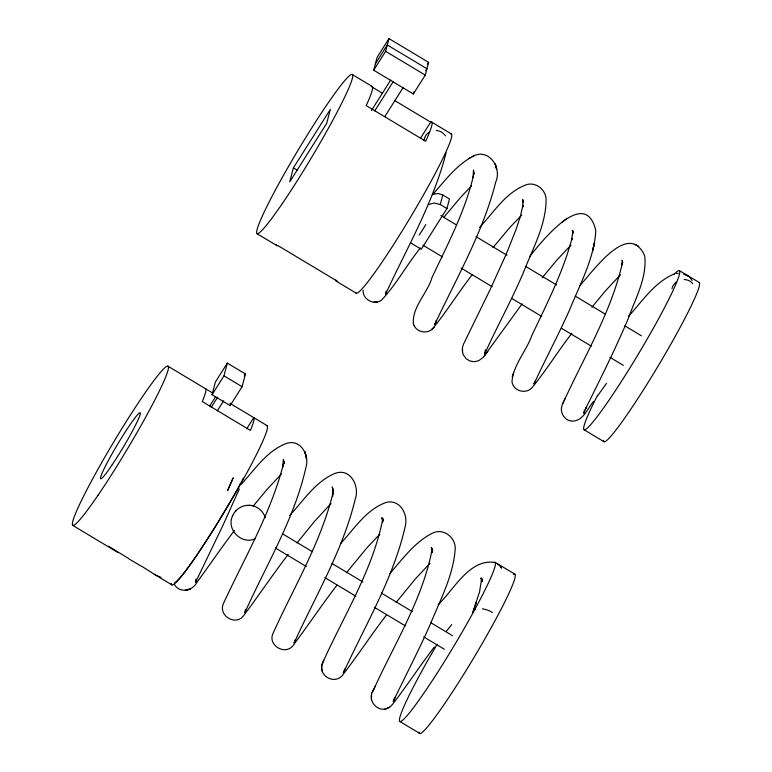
<?xml version="1.0" encoding="UTF-8"?>
<svg xmlns="http://www.w3.org/2000/svg" width="772" height="772" viewBox="0 0 772 772"><rect width="100%" height="100%" fill="white"/><g stroke="black" fill="none" stroke-linecap="round" stroke-linejoin="round"><path stroke-width="1.16" d="M344.766 669.421L344.766 668.861M382.806 521.766L382.893 518.427C373.059 569.061 344.881 613.827 323.748 660.349C314.667 674.323 335.318 687.369 343.849 673.454C358.478 654.463 371.573 634.314 386.241 615.332M434.356 646.994C419.958 665.657 407.162 685.526 392.687 704.103C382.362 717.622 364.374 701.748 373.957 689C394.849 642.941 422.988 598.609 432.32 548.39L432.465 552.405L431.345 547.502L432.803 550.581M371.438 699.905L371.593 694.559M255.31 538.711C242.012 545.138 226.302 529.853 232.362 516.381M522.19 303.782L483.175 357.426L478.621 360.736L474.027 361.721L469.752 360.949L466.066 358.652L463.335 354.85L462.592 352.582L462.447 347.574L463.538 344.09L489.824 290.233L506.239 254.113L515.831 230.085L520.415 216.179L522.962 205.188L522.721 207.243L523.011 199.9L523.233 202.177L522.538 199.929L523.233 202.177M485.405 349.755L484.642 353.933C497.062 326.643 511.527 300.26 523.368 272.68C532.468 249.076 546.026 225.434 546.093 199.552C545.978 190.095 536.636 182.211 527.266 184.431C506.336 191.456 493.935 212.203 479.48 227.537M195.914 579.096L195.538 582.329L223.156 524.892L239.31 488.985M386.212 291.083L385.479 294.306C406.998 247.831 433.333 202.795 446.081 152.827M573.104 232.401L572.293 230.49L573.056 232.584L572.612 230.461L572.824 233.53L572.834 231.31L571.55 240.295L572.023 238.297C562.971 272.294 546.837 303.869 531.84 335.53C526.311 351.135 513.197 364.934 511.99 381.744C513.081 390.796 525.211 394.415 531.551 388.219C546.074 370.763 557.895 351.173 571.898 333.282M245.399 609.349L244.801 612.804C266.147 565.046 294.267 519.315 305.847 467.793C309.794 455.962 301.263 439.249 287.223 443.186C267.276 450.105 254.924 469.559 241.096 484.44M435.736 321.335L435.292 323.661L436.518 320.409L434.732 324.655L435.611 322.542M393.99 700.291L394.907 697.579L393.199 701.401C405.416 675.973 418.463 650.941 429.927 625.156C439.789 601.021 452.739 577.012 455.065 550.677C456.976 538.373 443.794 527.305 432.281 533.259C414.545 542.233 402.617 559.015 389.783 573.596M584.327 411.119L584.539 410.202L583.786 413.3L586.189 407.404L585.369 409.179C600.298 378.975 615.554 348.886 628.572 317.784C635.588 297.953 647.187 277.573 644.697 255.908C628.62 219.209 591.468 273.713 579.511 285.872M212.059 394.724L215.407 381.986L227.325 363.11L245.428 373.966L242.08 386.704L230.162 405.58L212.059 394.724L223.976 375.858L227.325 363.11M230.162 405.58L230.77 403.264M293.399 167.871L289.722 181.883L326.672 123.395L330.348 109.383L293.399 167.871L297.365 170.245M373.706 70.213L377.045 57.466L388.963 38.6L428.614 62.368L425.266 75.106L413.348 93.972L373.706 70.213L385.624 51.338L388.963 38.6M413.348 93.972L413.908 91.849M410.357 242.707L421.261 249.24L446.969 208.536L440.281 204.522L442.79 194.969L438.052 193.502L432.281 194.39M446.969 208.536L449.478 198.983L442.79 194.969M294.914 639.998L294.074 643.076C315.507 595.801 342.893 550.359 355.13 499.494C359.974 486.833 350.932 467.948 335.588 473.197C315.825 480.966 303.705 500.478 289.683 515.435M233.115 478.071L228.039 489.651M475.455 605.007L476.343 602.546L473.458 610.44L479.537 591.912L481.718 578.122L482.143 581.287M344.389 669.942L343.279 673.213C365.137 625.166 393.199 578.932 405.078 527.054C408.523 515.146 400.649 499.31 386.598 502.273C366.43 509.221 354.309 528.743 340.462 543.729M323.748 660.349L321.731 666.197L322.078 671.032M513.544 372.837L512.164 376.63M534.716 381.879L533.925 384.08C545.514 358.806 558.822 334.324 570.026 308.848C580.303 283.585 594.228 258.359 595.791 230.645C585.504 185.811 541.24 242.109 529.939 256.159M622.811 262.538L622.126 260.203L622.107 264.854L622.415 263.001C610.835 313.451 583.236 358.266 562.141 405.078C559.121 412.586 565.239 421.908 573.567 421.078C583.912 419.958 587.56 408.147 593.629 401.421M232.623 515.764C235.363 509.269 242.35 504.83 249.433 505.303M233.047 478.051L227.605 490.442L227.962 489.805M232.333 516.458L232.642 515.706M375.153 686.337L372.249 692.812M562.836 403.283L563.685 401.43M564.129 400.436L564.95 398.661M435.678 322.435C457.4 276.511 483.214 231.677 495.711 182.105C502.408 167.341 488.136 147.056 472.165 156.745M243.373 478.032L242.871 478.997M242.08 480.493L242.35 479.991M241.26 482.037L241.54 481.516M240.7 483.079L239.841 484.662M239.561 485.192L238.973 486.254M238.76 486.649L238.104 487.846M237.429 489.062L237.882 488.251M236.985 489.873L235.836 491.918M235.605 492.324L232.893 497.12M232.054 498.596L232.478 497.853M231.629 499.339L215.668 526.041L200.131 550.233M375.375 63.835L387.293 44.969L426.935 68.737L425.681 70.725M371.467 110.492L390.68 80.066M374.719 110.927L393.305 81.514M384.832 116.553L403.225 87.448M209.695 406.043L215.475 396.904M427.36 64.356L428.614 62.368M211.238 407.336L217.646 397.184M217.347 410.829L223.697 400.784M244.174 375.954L245.428 373.966M420.422 138.362L430.67 122.13L394.434 100.408M246.722 428.778L253.756 417.662A92.765 7.662 -59.1 0 1 250.408 430.4L202.274 401.536A92.765 7.662 -59.1 0 0 205.613 388.798M194.168 558.986L194.766 558.127A85.866 7.093 -59.1 0 0 200.006 550.417M193.724 559.623L193.579 559.825A84.65 6.987 -59.1 0 1 174.723 582.686M597.673 395.737L606.541 383.327M420.393 247.947C406.699 264.844 396.297 284.588 381.32 300.337C373.909 305.538 362.473 299.372 363.168 290.195M472.088 274.832C458.722 292.173 447.007 310.807 433.343 327.897C428.392 334.218 417.391 332.877 414.11 325.552M234.437 530.461C221.593 547.531 209.463 565.123 196.899 582.397C192.624 590.976 179.268 593.716 174.308 584.23M336.939 585.157C322.098 604.572 308.443 624.847 293.862 644.446C286.47 656.518 266.784 645.624 273.22 632.943C294.113 586.72 320.978 542.369 333.041 492.681L332.529 496.637L332.906 489.236L332.23 486.9L333.6 491.359L332.433 489.988M288.197 554.46C272.767 574.493 258.716 595.55 243.547 615.766C235.199 626.632 217.299 614.937 223.755 602.816C245.081 556.834 271.358 512.338 283.71 462.824L282.87 466.973L283.353 459.359L284.299 463.499L283.729 461.125M484.555 355.776L487.856 351.395M396.113 602.469L415.529 578.72L430.052 563.261M346.454 572.756L367.279 547.425L379.834 534.185M297.075 542.89L314.658 521.235L331.063 503.518M253.226 506.075L266.398 490.143L281.423 473.969M446.312 631.371L451.659 624.625M591.883 307.275L605.634 290.658L620.495 274.745M542.147 277.804L557.345 259.546L570.952 245.178M492.97 247.629L509.896 227.412L521.669 215.166M444.132 216.951L461.405 196.503L471.576 185.869M628.64 316.182C642.439 301.022 654.714 282.07 674.294 273.935M438.149 604.727C453.569 590.069 469.723 558.252 494.823 562.518M432.503 194.756C445 180.658 456.744 164.465 473.96 155.828M236.078 510.572L235.518 511.18M434.26 327L431.741 329.47M567.034 218.38L561.534 222.481M468.739 158.521L470.466 157.633M428.315 204.57L434.163 203.036L440.281 204.522M384.813 709.101L389.638 707.133M676.455 273.5L678.231 273.356M250.205 505.361C257.115 505.921 263.329 511.035 265.24 517.684M249.366 505.303L250.282 505.371M160.991 577.408L155.172 574.831L141.401 566.088M687.698 275.662L683.625 273.819L689.425 276.936L692.137 280.448M638.724 246.374L634.864 244.328M128.606 558.455L108.543 546.258M385.624 51.338L425.266 75.106M352.35 74.556L372.104 86.406M431.577 122.053L451.466 133.971M679.37 270.596L699.191 282.475M382.352 93.171L371.207 86.483A92.765 7.662 -59.1 0 1 366.189 105.6L425.652 141.247A92.765 7.662 -59.1 0 0 430.67 122.13M440.889 215.591L456.397 224.884M476.025 236.657L507.03 255.242M525.626 266.388L556.631 284.974M575.236 296.12L605.2 314.088M624.837 325.861L641.368 335.772M422.853 245.158L442.491 256.931M461.087 268.077L492.092 286.663M511.73 298.436L541.693 316.404M561.331 328.168L591.294 346.136M609.899 357.291L623.332 365.339M256.999 233.694L276.897 245.612M336.36 281.259L356.104 293.109M584.114 429.782L603.936 441.671M223.976 375.858L242.08 386.704M168.064 366.266L212.782 393.093M230.017 403.399L267.18 425.681M495.084 562.306L514.914 574.185M282.513 533.79L312.38 551.7M331.95 563.435L362.859 581.963M381.397 593.07L412.296 611.598M430.844 622.714L452.469 635.684M275.411 547.985L306.32 566.513M324.858 577.63L355.757 596.158M374.304 607.265L405.203 625.793M423.741 636.91L444.344 649.262M72.713 525.404L117.836 552.414M154.246 574.272L171.828 584.819M399.828 721.492L419.65 733.371M496.821 563.512L500.14 565.992L501.443 568.105M500.14 565.992L501.279 567.854M481.921 579.791L480.859 578.006L482.143 581.47M473.477 171.905L474.095 174.231L473.506 170.023L473.111 177.579L473.477 175.495C465.14 211.46 447.538 244.415 431.973 277.65C427.534 293.206 411.708 307.121 413.454 323.979M413.281 323.613L414.284 325.929M383.095 520.54L381.889 517.578L382.729 521.843M462.254 349.764L462.592 352.582M671.978 288.776A11.599 10.499 -12.3 0 1 676.677 281.761M684.098 279.541A11.599 10.499 -12.3 0 1 692.773 283.623M424.05 140.61A11.599 11.117 14.7 0 1 429.522 131.944M436.334 130.449A11.599 11.117 14.7 0 1 445.434 135.911M673.917 274.504A92.765 7.662 -59.1 0 1 658.863 318.276A92.765 7.662 -59.1 0 1 594.72 419.814A92.765 7.662 -59.1 0 1 597.576 395.332M698.573 282.455A92.765 7.662 -59.1 0 1 656.875 368.099A92.765 7.662 -59.1 0 1 603.414 440.407M493.607 562.663A92.765 7.662 -59.1 0 1 460.083 635.617A92.765 7.662 -59.1 0 1 400.707 721.434A92.765 7.662 -59.1 0 1 437.058 644.398M513.428 574.542A92.765 7.662 -59.1 0 1 474.297 656.972A92.765 7.662 -59.1 0 1 419.138 732.107M472.744 612.447A11.599 5.23 14.4 0 1 475.668 609.176M482.336 608.828A11.599 5.23 14.4 0 1 492.362 612.534M266.292 425.69A92.756 7.662 -59.1 0 1 224.99 510.987A92.756 7.662 -59.1 0 1 171.365 583.381M128.905 558.938A31.536 2.702 30.5 0 1 140.639 565.905M425.729 224.652A17.389 1.438 -59.1 0 1 419.148 235.074M450.578 133.981A92.765 7.662 -59.1 0 1 410.53 217.173A92.765 7.662 -59.1 0 1 355.689 292.385M276.357 244.377A92.765 7.662 -59.1 0 0 277.795 245.525L337.258 281.172A92.765 7.662 -59.1 0 1 335.82 280.024M593.118 248.671L592.674 250.524L594.623 242.476L593.118 248.671M190.375 588.949L185.386 590.426L190.375 588.949M376.939 302.045L374.285 302.219L376.939 302.045M496.57 169.029L495.315 164.118L496.57 169.029M305.596 454.612L304.882 451.61L306.532 458.751L305.596 454.612M98.16 495.064A92.765 7.662 -59.1 0 0 168.489 366.98A92.765 7.662 -59.1 0 0 94.522 475.446A92.765 7.662 -59.1 0 0 98.16 495.064M112.258 464.647A38.523 3.184 -59.1 0 0 140.272 412.866A38.523 3.184 -59.1 0 0 108.64 459.987A38.523 3.184 -59.1 0 0 112.258 464.647M282.446 203.354A92.765 7.662 -59.1 0 0 352.775 75.28A92.765 7.662 -59.1 0 0 278.808 183.736A92.765 7.662 -59.1 0 0 282.446 203.354"/></g></svg>
